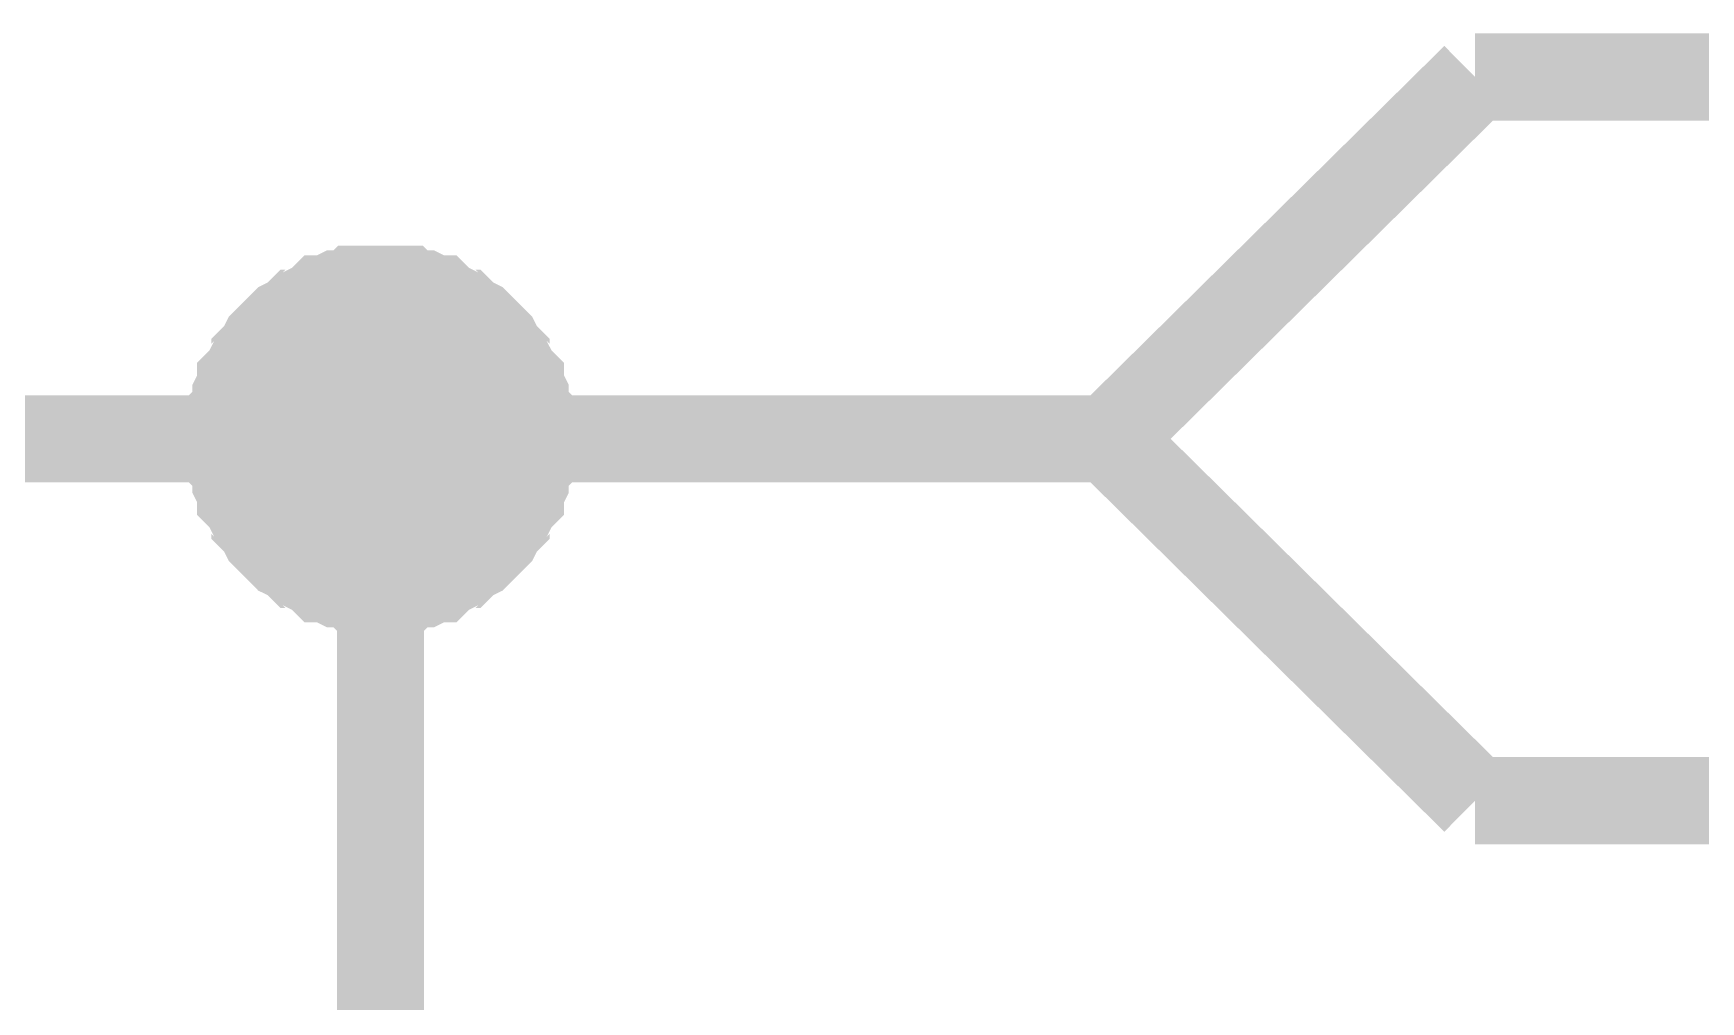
# Model space of a CAD drawing. Header units: millimetres. Extents: x 0 to 420, y 0 to 297.
# Drawn here: x 82.62 to 88.35, y 160.56 to 163.88 of the extents above; entities that cross this region are included whole.
import ezdxf

# ---------------------------------------------------------------- set-up
doc = ezdxf.new("R2010")
doc.units = ezdxf.units.MM
doc.layers.add('Sheet', color=255, linetype='Continuous')

msp = doc.modelspace()

# ---------------------------------------------------------------- linework, layer by layer
at = {"layer": 'Sheet'}
for points, const_width in [([(86.3138, 162.4923), (87.5717, 163.7342)], 0.2997), ([(87.5717, 163.7342), (112.5473, 163.7342)], 0.2997), ([(83.3015, 162.4923), (83.3015, 162.5254), (83.3015, 162.5419), (83.3015, 162.575), (83.3181, 162.5916), (83.3181, 162.6247), (83.3181, 162.6413), (83.3346, 162.6744), (83.3346, 162.691), (83.3512, 162.7075), (83.3677, 162.7406), (83.3843, 162.7572), (83.3843, 162.7738), (83.4009, 162.7903), (83.4174, 162.8234), (83.434, 162.84), (83.4505, 162.8565), (83.4671, 162.8731), (83.4836, 162.8897), (83.5167, 162.9062), (83.5333, 162.9228), (83.5498, 162.9228), (83.5664, 162.9393), (83.5995, 162.9559), (83.616, 162.9725), (83.6326, 162.9725), (83.6657, 162.989), (83.6822, 162.989), (83.7153, 162.989), (83.7319, 163.0056), (83.765, 163.0056), (83.7815, 163.0056), (83.8146, 163.0056)], 0.2997), ([(83.3015, 162.4923), (83.3015, 162.5254), (83.3015, 162.5419), (83.3015, 162.575), (83.3181, 162.5916), (83.3181, 162.6247), (83.3181, 162.6413), (83.3346, 162.6744), (83.3346, 162.691), (83.3512, 162.7075), (83.3677, 162.7406), (83.3843, 162.7572), (83.3843, 162.7738), (83.4009, 162.7903), (83.4174, 162.8234), (83.434, 162.84), (83.4505, 162.8565), (83.4671, 162.8731), (83.4836, 162.8897), (83.5167, 162.9062), (83.5333, 162.9228), (83.5498, 162.9228), (83.5664, 162.9393), (83.5995, 162.9559), (83.616, 162.9725), (83.6326, 162.9725), (83.6657, 162.989), (83.6822, 162.989), (83.7153, 162.989), (83.7319, 163.0056), (83.765, 163.0056), (83.7815, 163.0056), (83.8146, 163.0056)], 0.2997), ([(83.3015, 162.4923), (83.3015, 162.5254), (83.3015, 162.5419), (83.3015, 162.575), (83.3181, 162.5916), (83.3181, 162.6247), (83.3181, 162.6413), (83.3346, 162.6744), (83.3346, 162.691), (83.3512, 162.7075), (83.3677, 162.7406), (83.3843, 162.7572), (83.3843, 162.7738), (83.4009, 162.7903), (83.4174, 162.8234), (83.434, 162.84), (83.4505, 162.8565), (83.4671, 162.8731), (83.4836, 162.8897), (83.5167, 162.9062), (83.5333, 162.9228), (83.5498, 162.9228), (83.5664, 162.9393), (83.5995, 162.9559), (83.616, 162.9725), (83.6326, 162.9725), (83.6657, 162.989), (83.6822, 162.989), (83.7153, 162.989), (83.7319, 163.0056), (83.765, 163.0056), (83.7815, 163.0056), (83.8146, 163.0056)], 0.2997), ([(83.3015, 162.4923), (83.3015, 162.5254), (83.3015, 162.5419), (83.3015, 162.575), (83.3181, 162.5916), (83.3181, 162.6247), (83.3181, 162.6413), (83.3346, 162.6744), (83.3346, 162.691), (83.3512, 162.7075), (83.3677, 162.7406), (83.3843, 162.7572), (83.3843, 162.7738), (83.4009, 162.7903), (83.4174, 162.8234), (83.434, 162.84), (83.4505, 162.8565), (83.4671, 162.8731), (83.4836, 162.8897), (83.5167, 162.9062), (83.5333, 162.9228), (83.5498, 162.9228), (83.5664, 162.9393), (83.5995, 162.9559), (83.616, 162.9725), (83.6326, 162.9725), (83.6657, 162.989), (83.6822, 162.989), (83.7153, 162.989), (83.7319, 163.0056), (83.765, 163.0056), (83.7815, 163.0056), (83.8146, 163.0056)], 0.2997), ([(83.3015, 162.4923), (83.3015, 162.5254), (83.3015, 162.5419), (83.3015, 162.575), (83.3181, 162.5916), (83.3181, 162.6247), (83.3181, 162.6413), (83.3346, 162.6744), (83.3346, 162.691), (83.3512, 162.7075), (83.3677, 162.7406), (83.3843, 162.7572), (83.3843, 162.7738), (83.4009, 162.7903), (83.4174, 162.8234), (83.434, 162.84), (83.4505, 162.8565), (83.4671, 162.8731), (83.4836, 162.8897), (83.5167, 162.9062), (83.5333, 162.9228), (83.5498, 162.9228), (83.5664, 162.9393), (83.5995, 162.9559), (83.616, 162.9725), (83.6326, 162.9725), (83.6657, 162.989), (83.6822, 162.989), (83.7153, 162.989), (83.7319, 163.0056), (83.765, 163.0056), (83.7815, 163.0056), (83.8146, 163.0056)], 0.2997), ([(83.8146, 163.0056), (83.8146, 163.0056)], 0.2997), ([(83.8146, 163.0056), (83.8477, 163.0056), (83.8643, 163.0056), (83.8974, 163.0056), (83.9139, 162.989), (83.947, 162.989), (83.9636, 162.989), (83.9967, 162.9725), (84.0132, 162.9725), (84.0298, 162.9559), (84.0629, 162.9393), (84.0794, 162.9228), (84.096, 162.9228), (84.1125, 162.9062), (84.1456, 162.8897), (84.1622, 162.8731), (84.1788, 162.8565), (84.1953, 162.84), (84.2119, 162.8234), (84.2284, 162.7903), (84.245, 162.7738), (84.245, 162.7572), (84.2615, 162.7406), (84.2781, 162.7075), (84.2946, 162.691), (84.2946, 162.6744), (84.3112, 162.6413), (84.3112, 162.6247), (84.3112, 162.5916), (84.3277, 162.575), (84.3277, 162.5419), (84.3277, 162.5254), (84.3277, 162.4923)], 0.2997), ([(83.8146, 163.0056), (83.8146, 163.0056)], 0.2997), ([(83.8146, 163.0056), (83.8477, 163.0056), (83.8643, 163.0056), (83.8974, 163.0056), (83.9139, 162.989), (83.947, 162.989), (83.9636, 162.989), (83.9967, 162.9725), (84.0132, 162.9725), (84.0298, 162.9559), (84.0629, 162.9393), (84.0794, 162.9228), (84.096, 162.9228), (84.1125, 162.9062), (84.1456, 162.8897), (84.1622, 162.8731), (84.1788, 162.8565), (84.1953, 162.84), (84.2119, 162.8234), (84.2284, 162.7903), (84.245, 162.7738), (84.245, 162.7572), (84.2615, 162.7406), (84.2781, 162.7075), (84.2946, 162.691), (84.2946, 162.6744), (84.3112, 162.6413), (84.3112, 162.6247), (84.3112, 162.5916), (84.3277, 162.575), (84.3277, 162.5419), (84.3277, 162.5254), (84.3277, 162.4923)], 0.2997), ([(83.8146, 163.0056), (83.8146, 163.0056)], 0.2997), ([(83.8146, 163.0056), (83.8477, 163.0056), (83.8643, 163.0056), (83.8974, 163.0056), (83.9139, 162.989), (83.947, 162.989), (83.9636, 162.989), (83.9967, 162.9725), (84.0132, 162.9725), (84.0298, 162.9559), (84.0629, 162.9393), (84.0794, 162.9228), (84.096, 162.9228), (84.1125, 162.9062), (84.1456, 162.8897), (84.1622, 162.8731), (84.1788, 162.8565), (84.1953, 162.84), (84.2119, 162.8234), (84.2284, 162.7903), (84.245, 162.7738), (84.245, 162.7572), (84.2615, 162.7406), (84.2781, 162.7075), (84.2946, 162.691), (84.2946, 162.6744), (84.3112, 162.6413), (84.3112, 162.6247), (84.3112, 162.5916), (84.3277, 162.575), (84.3277, 162.5419), (84.3277, 162.5254), (84.3277, 162.4923)], 0.2997), ([(83.8146, 163.0056), (83.8146, 163.0056)], 0.2997), ([(83.8146, 163.0056), (83.8477, 163.0056), (83.8643, 163.0056), (83.8974, 163.0056), (83.9139, 162.989), (83.947, 162.989), (83.9636, 162.989), (83.9967, 162.9725), (84.0132, 162.9725), (84.0298, 162.9559), (84.0629, 162.9393), (84.0794, 162.9228), (84.096, 162.9228), (84.1125, 162.9062), (84.1456, 162.8897), (84.1622, 162.8731), (84.1788, 162.8565), (84.1953, 162.84), (84.2119, 162.8234), (84.2284, 162.7903), (84.245, 162.7738), (84.245, 162.7572), (84.2615, 162.7406), (84.2781, 162.7075), (84.2946, 162.691), (84.2946, 162.6744), (84.3112, 162.6413), (84.3112, 162.6247), (84.3112, 162.5916), (84.3277, 162.575), (84.3277, 162.5419), (84.3277, 162.5254), (84.3277, 162.4923)], 0.2997), ([(83.8146, 163.0056), (83.8146, 163.0056)], 0.2997), ([(83.8146, 163.0056), (83.8477, 163.0056), (83.8643, 163.0056), (83.8974, 163.0056), (83.9139, 162.989), (83.947, 162.989), (83.9636, 162.989), (83.9967, 162.9725), (84.0132, 162.9725), (84.0298, 162.9559), (84.0629, 162.9393), (84.0794, 162.9228), (84.096, 162.9228), (84.1125, 162.9062), (84.1456, 162.8897), (84.1622, 162.8731), (84.1788, 162.8565), (84.1953, 162.84), (84.2119, 162.8234), (84.2284, 162.7903), (84.245, 162.7738), (84.245, 162.7572), (84.2615, 162.7406), (84.2781, 162.7075), (84.2946, 162.691), (84.2946, 162.6744), (84.3112, 162.6413), (84.3112, 162.6247), (84.3112, 162.5916), (84.3277, 162.575), (84.3277, 162.5419), (84.3277, 162.5254), (84.3277, 162.4923)], 0.2997), ([(83.3015, 162.4923), (83.3015, 162.5254), (83.3015, 162.5419), (83.3015, 162.575), (83.3181, 162.5916), (83.3181, 162.6247), (83.3181, 162.6413), (83.3346, 162.6744), (83.3346, 162.691), (83.3512, 162.7075), (83.3677, 162.7406), (83.3843, 162.7572), (83.3843, 162.7738), (83.4009, 162.7903), (83.4174, 162.8234), (83.434, 162.84), (83.4505, 162.8565), (83.4671, 162.8731), (83.4836, 162.8897), (83.5167, 162.9062), (83.5333, 162.9228), (83.5498, 162.9228), (83.5664, 162.9393), (83.5995, 162.9559), (83.616, 162.9725), (83.6326, 162.9725), (83.6657, 162.989), (83.6822, 162.989), (83.7153, 162.989), (83.7319, 163.0056), (83.765, 163.0056), (83.7815, 163.0056), (83.8146, 163.0056)], 0.0991), ([(83.3015, 162.4923), (83.3015, 162.5254), (83.3015, 162.5419), (83.3015, 162.575), (83.3181, 162.5916), (83.3181, 162.6247), (83.3181, 162.6413), (83.3346, 162.6744), (83.3346, 162.691), (83.3512, 162.7075), (83.3677, 162.7406), (83.3843, 162.7572), (83.3843, 162.7738), (83.4009, 162.7903), (83.4174, 162.8234), (83.434, 162.84), (83.4505, 162.8565), (83.4671, 162.8731), (83.4836, 162.8897), (83.5167, 162.9062), (83.5333, 162.9228), (83.5498, 162.9228), (83.5664, 162.9393), (83.5995, 162.9559), (83.616, 162.9725), (83.6326, 162.9725), (83.6657, 162.989), (83.6822, 162.989), (83.7153, 162.989), (83.7319, 163.0056), (83.765, 163.0056), (83.7815, 163.0056), (83.8146, 163.0056)], 0.0991), ([(83.3015, 162.4923), (83.3015, 162.5254), (83.3015, 162.5419), (83.3015, 162.575), (83.3181, 162.5916), (83.3181, 162.6247), (83.3181, 162.6413), (83.3346, 162.6744), (83.3346, 162.691), (83.3512, 162.7075), (83.3677, 162.7406), (83.3843, 162.7572), (83.3843, 162.7738), (83.4009, 162.7903), (83.4174, 162.8234), (83.434, 162.84), (83.4505, 162.8565), (83.4671, 162.8731), (83.4836, 162.8897), (83.5167, 162.9062), (83.5333, 162.9228), (83.5498, 162.9228), (83.5664, 162.9393), (83.5995, 162.9559), (83.616, 162.9725), (83.6326, 162.9725), (83.6657, 162.989), (83.6822, 162.989), (83.7153, 162.989), (83.7319, 163.0056), (83.765, 163.0056), (83.7815, 163.0056), (83.8146, 163.0056)], 0.0991), ([(83.3015, 162.4923), (83.3015, 162.5254), (83.3015, 162.5419), (83.3015, 162.575), (83.3181, 162.5916), (83.3181, 162.6247), (83.3181, 162.6413), (83.3346, 162.6744), (83.3346, 162.691), (83.3512, 162.7075), (83.3677, 162.7406), (83.3843, 162.7572), (83.3843, 162.7738), (83.4009, 162.7903), (83.4174, 162.8234), (83.434, 162.84), (83.4505, 162.8565), (83.4671, 162.8731), (83.4836, 162.8897), (83.5167, 162.9062), (83.5333, 162.9228), (83.5498, 162.9228), (83.5664, 162.9393), (83.5995, 162.9559), (83.616, 162.9725), (83.6326, 162.9725), (83.6657, 162.989), (83.6822, 162.989), (83.7153, 162.989), (83.7319, 163.0056), (83.765, 163.0056), (83.7815, 163.0056), (83.8146, 163.0056)], 0.0991), ([(83.3015, 162.4923), (83.3015, 162.5254), (83.3015, 162.5419), (83.3015, 162.575), (83.3181, 162.5916), (83.3181, 162.6247), (83.3181, 162.6413), (83.3346, 162.6744), (83.3346, 162.691), (83.3512, 162.7075), (83.3677, 162.7406), (83.3843, 162.7572), (83.3843, 162.7738), (83.4009, 162.7903), (83.4174, 162.8234), (83.434, 162.84), (83.4505, 162.8565), (83.4671, 162.8731), (83.4836, 162.8897), (83.5167, 162.9062), (83.5333, 162.9228), (83.5498, 162.9228), (83.5664, 162.9393), (83.5995, 162.9559), (83.616, 162.9725), (83.6326, 162.9725), (83.6657, 162.989), (83.6822, 162.989), (83.7153, 162.989), (83.7319, 163.0056), (83.765, 163.0056), (83.7815, 163.0056), (83.8146, 163.0056)], 0.0991), ([(83.8146, 163.0056), (83.8146, 163.0056)], 0.0991), ([(83.8146, 163.0056), (83.8477, 163.0056), (83.8643, 163.0056), (83.8974, 163.0056), (83.9139, 162.989), (83.947, 162.989), (83.9636, 162.989), (83.9967, 162.9725), (84.0132, 162.9725), (84.0298, 162.9559), (84.0629, 162.9393), (84.0794, 162.9228), (84.096, 162.9228), (84.1125, 162.9062), (84.1456, 162.8897), (84.1622, 162.8731), (84.1788, 162.8565), (84.1953, 162.84), (84.2119, 162.8234), (84.2284, 162.7903), (84.245, 162.7738), (84.245, 162.7572), (84.2615, 162.7406), (84.2781, 162.7075), (84.2946, 162.691), (84.2946, 162.6744), (84.3112, 162.6413), (84.3112, 162.6247), (84.3112, 162.5916), (84.3277, 162.575), (84.3277, 162.5419), (84.3277, 162.5254), (84.3277, 162.4923)], 0.0991), ([(83.8146, 163.0056), (83.8146, 163.0056)], 0.0991), ([(83.8146, 163.0056), (83.8477, 163.0056), (83.8643, 163.0056), (83.8974, 163.0056), (83.9139, 162.989), (83.947, 162.989), (83.9636, 162.989), (83.9967, 162.9725), (84.0132, 162.9725), (84.0298, 162.9559), (84.0629, 162.9393), (84.0794, 162.9228), (84.096, 162.9228), (84.1125, 162.9062), (84.1456, 162.8897), (84.1622, 162.8731), (84.1788, 162.8565), (84.1953, 162.84), (84.2119, 162.8234), (84.2284, 162.7903), (84.245, 162.7738), (84.245, 162.7572), (84.2615, 162.7406), (84.2781, 162.7075), (84.2946, 162.691), (84.2946, 162.6744), (84.3112, 162.6413), (84.3112, 162.6247), (84.3112, 162.5916), (84.3277, 162.575), (84.3277, 162.5419), (84.3277, 162.5254), (84.3277, 162.4923)], 0.0991), ([(83.8146, 163.0056), (83.8146, 163.0056)], 0.0991), ([(83.8146, 163.0056), (83.8477, 163.0056), (83.8643, 163.0056), (83.8974, 163.0056), (83.9139, 162.989), (83.947, 162.989), (83.9636, 162.989), (83.9967, 162.9725), (84.0132, 162.9725), (84.0298, 162.9559), (84.0629, 162.9393), (84.0794, 162.9228), (84.096, 162.9228), (84.1125, 162.9062), (84.1456, 162.8897), (84.1622, 162.8731), (84.1788, 162.8565), (84.1953, 162.84), (84.2119, 162.8234), (84.2284, 162.7903), (84.245, 162.7738), (84.245, 162.7572), (84.2615, 162.7406), (84.2781, 162.7075), (84.2946, 162.691), (84.2946, 162.6744), (84.3112, 162.6413), (84.3112, 162.6247), (84.3112, 162.5916), (84.3277, 162.575), (84.3277, 162.5419), (84.3277, 162.5254), (84.3277, 162.4923)], 0.0991), ([(83.8146, 163.0056), (83.8146, 163.0056)], 0.0991), ([(83.8146, 163.0056), (83.8477, 163.0056), (83.8643, 163.0056), (83.8974, 163.0056), (83.9139, 162.989), (83.947, 162.989), (83.9636, 162.989), (83.9967, 162.9725), (84.0132, 162.9725), (84.0298, 162.9559), (84.0629, 162.9393), (84.0794, 162.9228), (84.096, 162.9228), (84.1125, 162.9062), (84.1456, 162.8897), (84.1622, 162.8731), (84.1788, 162.8565), (84.1953, 162.84), (84.2119, 162.8234), (84.2284, 162.7903), (84.245, 162.7738), (84.245, 162.7572), (84.2615, 162.7406), (84.2781, 162.7075), (84.2946, 162.691), (84.2946, 162.6744), (84.3112, 162.6413), (84.3112, 162.6247), (84.3112, 162.5916), (84.3277, 162.575), (84.3277, 162.5419), (84.3277, 162.5254), (84.3277, 162.4923)], 0.0991), ([(83.8146, 163.0056), (83.8146, 163.0056)], 0.0991), ([(83.8146, 163.0056), (83.8477, 163.0056), (83.8643, 163.0056), (83.8974, 163.0056), (83.9139, 162.989), (83.947, 162.989), (83.9636, 162.989), (83.9967, 162.9725), (84.0132, 162.9725), (84.0298, 162.9559), (84.0629, 162.9393), (84.0794, 162.9228), (84.096, 162.9228), (84.1125, 162.9062), (84.1456, 162.8897), (84.1622, 162.8731), (84.1788, 162.8565), (84.1953, 162.84), (84.2119, 162.8234), (84.2284, 162.7903), (84.245, 162.7738), (84.245, 162.7572), (84.2615, 162.7406), (84.2781, 162.7075), (84.2946, 162.691), (84.2946, 162.6744), (84.3112, 162.6413), (84.3112, 162.6247), (84.3112, 162.5916), (84.3277, 162.575), (84.3277, 162.5419), (84.3277, 162.5254), (84.3277, 162.4923)], 0.0991), ([(80.0741, 162.4923), (83.8146, 162.4923), (83.8146, 158.7499), (83.8146, 154.9911), (83.8146, 151.2488), (83.8146, 147.4899)], 0.2997), ([(83.8146, 161.9789), (83.7815, 161.9789), (83.765, 161.9789), (83.7319, 161.9789), (83.7153, 161.9955), (83.6822, 161.9955), (83.6657, 161.9955), (83.6326, 162.012), (83.616, 162.012), (83.5995, 162.0286), (83.5664, 162.0452), (83.5498, 162.0617), (83.5333, 162.0617), (83.5167, 162.0783), (83.4836, 162.0948), (83.4671, 162.1114), (83.4505, 162.128), (83.434, 162.1445), (83.4174, 162.1611), (83.4009, 162.1942), (83.3843, 162.2107), (83.3843, 162.2273), (83.3677, 162.2439), (83.3512, 162.277), (83.3346, 162.2935), (83.3346, 162.3101), (83.3181, 162.3432), (83.3181, 162.3598), (83.3181, 162.3929), (83.3015, 162.4095), (83.3015, 162.4426), (83.3015, 162.4591), (83.3015, 162.4923)], 0.2997), ([(83.3015, 162.4923), (83.3015, 162.4923)], 0.2997), ([(83.8146, 161.9789), (83.7815, 161.9789), (83.765, 161.9789), (83.7319, 161.9789), (83.7153, 161.9955), (83.6822, 161.9955), (83.6657, 161.9955), (83.6326, 162.012), (83.616, 162.012), (83.5995, 162.0286), (83.5664, 162.0452), (83.5498, 162.0617), (83.5333, 162.0617), (83.5167, 162.0783), (83.4836, 162.0948), (83.4671, 162.1114), (83.4505, 162.128), (83.434, 162.1445), (83.4174, 162.1611), (83.4009, 162.1942), (83.3843, 162.2107), (83.3843, 162.2273), (83.3677, 162.2439), (83.3512, 162.277), (83.3346, 162.2935), (83.3346, 162.3101), (83.3181, 162.3432), (83.3181, 162.3598), (83.3181, 162.3929), (83.3015, 162.4095), (83.3015, 162.4426), (83.3015, 162.4591), (83.3015, 162.4923)], 0.2997), ([(83.3015, 162.4923), (83.3015, 162.4923)], 0.2997), ([(83.8146, 161.9789), (83.7815, 161.9789), (83.765, 161.9789), (83.7319, 161.9789), (83.7153, 161.9955), (83.6822, 161.9955), (83.6657, 161.9955), (83.6326, 162.012), (83.616, 162.012), (83.5995, 162.0286), (83.5664, 162.0452), (83.5498, 162.0617), (83.5333, 162.0617), (83.5167, 162.0783), (83.4836, 162.0948), (83.4671, 162.1114), (83.4505, 162.128), (83.434, 162.1445), (83.4174, 162.1611), (83.4009, 162.1942), (83.3843, 162.2107), (83.3843, 162.2273), (83.3677, 162.2439), (83.3512, 162.277), (83.3346, 162.2935), (83.3346, 162.3101), (83.3181, 162.3432), (83.3181, 162.3598), (83.3181, 162.3929), (83.3015, 162.4095), (83.3015, 162.4426), (83.3015, 162.4591), (83.3015, 162.4923)], 0.2997), ([(83.3015, 162.4923), (83.3015, 162.4923)], 0.2997), ([(83.8146, 161.9789), (83.7815, 161.9789), (83.765, 161.9789), (83.7319, 161.9789), (83.7153, 161.9955), (83.6822, 161.9955), (83.6657, 161.9955), (83.6326, 162.012), (83.616, 162.012), (83.5995, 162.0286), (83.5664, 162.0452), (83.5498, 162.0617), (83.5333, 162.0617), (83.5167, 162.0783), (83.4836, 162.0948), (83.4671, 162.1114), (83.4505, 162.128), (83.434, 162.1445), (83.4174, 162.1611), (83.4009, 162.1942), (83.3843, 162.2107), (83.3843, 162.2273), (83.3677, 162.2439), (83.3512, 162.277), (83.3346, 162.2935), (83.3346, 162.3101), (83.3181, 162.3432), (83.3181, 162.3598), (83.3181, 162.3929), (83.3015, 162.4095), (83.3015, 162.4426), (83.3015, 162.4591), (83.3015, 162.4923)], 0.2997), ([(83.3015, 162.4923), (83.3015, 162.4923)], 0.2997), ([(83.8146, 161.9789), (83.7815, 161.9789), (83.765, 161.9789), (83.7319, 161.9789), (83.7153, 161.9955), (83.6822, 161.9955), (83.6657, 161.9955), (83.6326, 162.012), (83.616, 162.012), (83.5995, 162.0286), (83.5664, 162.0452), (83.5498, 162.0617), (83.5333, 162.0617), (83.5167, 162.0783), (83.4836, 162.0948), (83.4671, 162.1114), (83.4505, 162.128), (83.434, 162.1445), (83.4174, 162.1611), (83.4009, 162.1942), (83.3843, 162.2107), (83.3843, 162.2273), (83.3677, 162.2439), (83.3512, 162.277), (83.3346, 162.2935), (83.3346, 162.3101), (83.3181, 162.3432), (83.3181, 162.3598), (83.3181, 162.3929), (83.3015, 162.4095), (83.3015, 162.4426), (83.3015, 162.4591), (83.3015, 162.4923)], 0.2997), ([(83.3015, 162.4923), (83.3015, 162.4923)], 0.2997), ([(84.3277, 162.4923), (84.3277, 162.4591), (84.3277, 162.4426), (84.3277, 162.4095), (84.3112, 162.3929), (84.3112, 162.3598), (84.3112, 162.3432), (84.2946, 162.3101), (84.2946, 162.2935), (84.2781, 162.277), (84.2615, 162.2439), (84.245, 162.2273), (84.245, 162.2107), (84.2284, 162.1942), (84.2119, 162.1611), (84.1953, 162.1445), (84.1788, 162.128), (84.1622, 162.1114), (84.1456, 162.0948), (84.1125, 162.0783), (84.096, 162.0617), (84.0794, 162.0617), (84.0629, 162.0452), (84.0298, 162.0286), (84.0132, 162.012), (83.9967, 162.012), (83.9636, 161.9955), (83.947, 161.9955), (83.9139, 161.9955), (83.8974, 161.9789), (83.8643, 161.9789), (83.8477, 161.9789), (83.8146, 161.9789)], 0.2997), ([(86.3138, 162.4923), (83.8146, 162.4923)], 0.2997), ([(84.3277, 162.4923), (84.3277, 162.4591), (84.3277, 162.4426), (84.3277, 162.4095), (84.3112, 162.3929), (84.3112, 162.3598), (84.3112, 162.3432), (84.2946, 162.3101), (84.2946, 162.2935), (84.2781, 162.277), (84.2615, 162.2439), (84.245, 162.2273), (84.245, 162.2107), (84.2284, 162.1942), (84.2119, 162.1611), (84.1953, 162.1445), (84.1788, 162.128), (84.1622, 162.1114), (84.1456, 162.0948), (84.1125, 162.0783), (84.096, 162.0617), (84.0794, 162.0617), (84.0629, 162.0452), (84.0298, 162.0286), (84.0132, 162.012), (83.9967, 162.012), (83.9636, 161.9955), (83.947, 161.9955), (83.9139, 161.9955), (83.8974, 161.9789), (83.8643, 161.9789), (83.8477, 161.9789), (83.8146, 161.9789)], 0.2997), ([(84.3277, 162.4923), (84.3277, 162.4591), (84.3277, 162.4426), (84.3277, 162.4095), (84.3112, 162.3929), (84.3112, 162.3598), (84.3112, 162.3432), (84.2946, 162.3101), (84.2946, 162.2935), (84.2781, 162.277), (84.2615, 162.2439), (84.245, 162.2273), (84.245, 162.2107), (84.2284, 162.1942), (84.2119, 162.1611), (84.1953, 162.1445), (84.1788, 162.128), (84.1622, 162.1114), (84.1456, 162.0948), (84.1125, 162.0783), (84.096, 162.0617), (84.0794, 162.0617), (84.0629, 162.0452), (84.0298, 162.0286), (84.0132, 162.012), (83.9967, 162.012), (83.9636, 161.9955), (83.947, 161.9955), (83.9139, 161.9955), (83.8974, 161.9789), (83.8643, 161.9789), (83.8477, 161.9789), (83.8146, 161.9789)], 0.2997), ([(84.3277, 162.4923), (84.3277, 162.4591), (84.3277, 162.4426), (84.3277, 162.4095), (84.3112, 162.3929), (84.3112, 162.3598), (84.3112, 162.3432), (84.2946, 162.3101), (84.2946, 162.2935), (84.2781, 162.277), (84.2615, 162.2439), (84.245, 162.2273), (84.245, 162.2107), (84.2284, 162.1942), (84.2119, 162.1611), (84.1953, 162.1445), (84.1788, 162.128), (84.1622, 162.1114), (84.1456, 162.0948), (84.1125, 162.0783), (84.096, 162.0617), (84.0794, 162.0617), (84.0629, 162.0452), (84.0298, 162.0286), (84.0132, 162.012), (83.9967, 162.012), (83.9636, 161.9955), (83.947, 161.9955), (83.9139, 161.9955), (83.8974, 161.9789), (83.8643, 161.9789), (83.8477, 161.9789), (83.8146, 161.9789)], 0.2997), ([(84.3277, 162.4923), (84.3277, 162.4591), (84.3277, 162.4426), (84.3277, 162.4095), (84.3112, 162.3929), (84.3112, 162.3598), (84.3112, 162.3432), (84.2946, 162.3101), (84.2946, 162.2935), (84.2781, 162.277), (84.2615, 162.2439), (84.245, 162.2273), (84.245, 162.2107), (84.2284, 162.1942), (84.2119, 162.1611), (84.1953, 162.1445), (84.1788, 162.128), (84.1622, 162.1114), (84.1456, 162.0948), (84.1125, 162.0783), (84.096, 162.0617), (84.0794, 162.0617), (84.0629, 162.0452), (84.0298, 162.0286), (84.0132, 162.012), (83.9967, 162.012), (83.9636, 161.9955), (83.947, 161.9955), (83.9139, 161.9955), (83.8974, 161.9789), (83.8643, 161.9789), (83.8477, 161.9789), (83.8146, 161.9789)], 0.2997), ([(84.3277, 162.4923), (84.3277, 162.4923), (84.3277, 162.4923), (84.3277, 162.4923), (84.3277, 162.4923), (84.3277, 162.4923), (84.3277, 162.4923), (84.3277, 162.4923), (84.3277, 162.4923), (84.3277, 162.4923), (84.3277, 162.4923), (84.3277, 162.4923), (84.3277, 162.4923), (84.3277, 162.4923), (84.3277, 162.4923), (84.3277, 162.4923), (84.3277, 162.4923), (84.3277, 162.4923), (84.3277, 162.4923), (84.3277, 162.4923), (84.3277, 162.4923), (84.3277, 162.4923), (84.3277, 162.4923), (84.3277, 162.4923), (84.3277, 162.4923), (84.3277, 162.4923), (84.3277, 162.4923), (84.3277, 162.4923), (84.3277, 162.4923), (84.3277, 162.4923), (84.3277, 162.4923), (84.3277, 162.4923), (84.3277, 162.4923)], 0.2997), ([(84.3277, 162.4923), (84.3277, 162.4923)], 0.2997), ([(84.3277, 162.4923), (84.3277, 162.4923), (84.3277, 162.4923), (84.3277, 162.4923), (84.3277, 162.4923), (84.3277, 162.4923), (84.3277, 162.4923), (84.3277, 162.4923), (84.3277, 162.4923), (84.3277, 162.4923), (84.3277, 162.4923), (84.3277, 162.4923), (84.3277, 162.4923), (84.3277, 162.4923), (84.3277, 162.4923), (84.3277, 162.4923), (84.3277, 162.4923), (84.3277, 162.4923), (84.3277, 162.4923), (84.3277, 162.4923), (84.3277, 162.4923), (84.3277, 162.4923), (84.3277, 162.4923), (84.3277, 162.4923), (84.3277, 162.4923), (84.3277, 162.4923), (84.3277, 162.4923), (84.3277, 162.4923), (84.3277, 162.4923), (84.3277, 162.4923), (84.3277, 162.4923), (84.3277, 162.4923), (84.3277, 162.4923)], 0.2997), ([(84.3277, 162.4923), (84.3277, 162.4923)], 0.2997), ([(84.3277, 162.4923), (84.3277, 162.4923), (84.3277, 162.4923), (84.3277, 162.4923), (84.3277, 162.4923), (84.3277, 162.4923), (84.3277, 162.4923), (84.3277, 162.4923), (84.3277, 162.4923), (84.3277, 162.4923), (84.3277, 162.4923), (84.3277, 162.4923), (84.3277, 162.4923), (84.3277, 162.4923), (84.3277, 162.4923), (84.3277, 162.4923), (84.3277, 162.4923), (84.3277, 162.4923), (84.3277, 162.4923), (84.3277, 162.4923), (84.3277, 162.4923), (84.3277, 162.4923), (84.3277, 162.4923), (84.3277, 162.4923), (84.3277, 162.4923), (84.3277, 162.4923), (84.3277, 162.4923), (84.3277, 162.4923), (84.3277, 162.4923), (84.3277, 162.4923), (84.3277, 162.4923), (84.3277, 162.4923), (84.3277, 162.4923)], 0.2997), ([(84.3277, 162.4923), (84.3277, 162.4923)], 0.2997), ([(84.3277, 162.4923), (84.3277, 162.4923), (84.3277, 162.4923), (84.3277, 162.4923), (84.3277, 162.4923), (84.3277, 162.4923), (84.3277, 162.4923), (84.3277, 162.4923), (84.3277, 162.4923), (84.3277, 162.4923), (84.3277, 162.4923), (84.3277, 162.4923), (84.3277, 162.4923), (84.3277, 162.4923), (84.3277, 162.4923), (84.3277, 162.4923), (84.3277, 162.4923), (84.3277, 162.4923), (84.3277, 162.4923), (84.3277, 162.4923), (84.3277, 162.4923), (84.3277, 162.4923), (84.3277, 162.4923), (84.3277, 162.4923), (84.3277, 162.4923), (84.3277, 162.4923), (84.3277, 162.4923), (84.3277, 162.4923), (84.3277, 162.4923), (84.3277, 162.4923), (84.3277, 162.4923), (84.3277, 162.4923), (84.3277, 162.4923)], 0.2997), ([(84.3277, 162.4923), (84.3277, 162.4923)], 0.2997), ([(84.3277, 162.4923), (84.3277, 162.4923), (84.3277, 162.4923), (84.3277, 162.4923), (84.3277, 162.4923), (84.3277, 162.4923), (84.3277, 162.4923), (84.3277, 162.4923), (84.3277, 162.4923), (84.3277, 162.4923), (84.3277, 162.4923), (84.3277, 162.4923), (84.3277, 162.4923), (84.3277, 162.4923), (84.3277, 162.4923), (84.3277, 162.4923), (84.3277, 162.4923), (84.3277, 162.4923), (84.3277, 162.4923), (84.3277, 162.4923), (84.3277, 162.4923), (84.3277, 162.4923), (84.3277, 162.4923), (84.3277, 162.4923), (84.3277, 162.4923), (84.3277, 162.4923), (84.3277, 162.4923), (84.3277, 162.4923), (84.3277, 162.4923), (84.3277, 162.4923), (84.3277, 162.4923), (84.3277, 162.4923), (84.3277, 162.4923)], 0.2997), ([(84.3277, 162.4923), (84.3277, 162.4923)], 0.2997), ([(87.5717, 161.2503), (86.3138, 162.4923)], 0.2997), ([(83.8146, 161.9789), (83.7815, 161.9789), (83.765, 161.9789), (83.7319, 161.9789), (83.7153, 161.9955), (83.6822, 161.9955), (83.6657, 161.9955), (83.6326, 162.012), (83.616, 162.012), (83.5995, 162.0286), (83.5664, 162.0452), (83.5498, 162.0617), (83.5333, 162.0617), (83.5167, 162.0783), (83.4836, 162.0948), (83.4671, 162.1114), (83.4505, 162.128), (83.434, 162.1445), (83.4174, 162.1611), (83.4009, 162.1942), (83.3843, 162.2107), (83.3843, 162.2273), (83.3677, 162.2439), (83.3512, 162.277), (83.3346, 162.2935), (83.3346, 162.3101), (83.3181, 162.3432), (83.3181, 162.3598), (83.3181, 162.3929), (83.3015, 162.4095), (83.3015, 162.4426), (83.3015, 162.4591), (83.3015, 162.4923)], 0.0991), ([(83.3015, 162.4923), (83.3015, 162.4923)], 0.0991), ([(83.8146, 161.9789), (83.7815, 161.9789), (83.765, 161.9789), (83.7319, 161.9789), (83.7153, 161.9955), (83.6822, 161.9955), (83.6657, 161.9955), (83.6326, 162.012), (83.616, 162.012), (83.5995, 162.0286), (83.5664, 162.0452), (83.5498, 162.0617), (83.5333, 162.0617), (83.5167, 162.0783), (83.4836, 162.0948), (83.4671, 162.1114), (83.4505, 162.128), (83.434, 162.1445), (83.4174, 162.1611), (83.4009, 162.1942), (83.3843, 162.2107), (83.3843, 162.2273), (83.3677, 162.2439), (83.3512, 162.277), (83.3346, 162.2935), (83.3346, 162.3101), (83.3181, 162.3432), (83.3181, 162.3598), (83.3181, 162.3929), (83.3015, 162.4095), (83.3015, 162.4426), (83.3015, 162.4591), (83.3015, 162.4923)], 0.0991), ([(83.3015, 162.4923), (83.3015, 162.4923)], 0.0991), ([(83.8146, 161.9789), (83.7815, 161.9789), (83.765, 161.9789), (83.7319, 161.9789), (83.7153, 161.9955), (83.6822, 161.9955), (83.6657, 161.9955), (83.6326, 162.012), (83.616, 162.012), (83.5995, 162.0286), (83.5664, 162.0452), (83.5498, 162.0617), (83.5333, 162.0617), (83.5167, 162.0783), (83.4836, 162.0948), (83.4671, 162.1114), (83.4505, 162.128), (83.434, 162.1445), (83.4174, 162.1611), (83.4009, 162.1942), (83.3843, 162.2107), (83.3843, 162.2273), (83.3677, 162.2439), (83.3512, 162.277), (83.3346, 162.2935), (83.3346, 162.3101), (83.3181, 162.3432), (83.3181, 162.3598), (83.3181, 162.3929), (83.3015, 162.4095), (83.3015, 162.4426), (83.3015, 162.4591), (83.3015, 162.4923)], 0.0991), ([(83.3015, 162.4923), (83.3015, 162.4923)], 0.0991), ([(83.8146, 161.9789), (83.7815, 161.9789), (83.765, 161.9789), (83.7319, 161.9789), (83.7153, 161.9955), (83.6822, 161.9955), (83.6657, 161.9955), (83.6326, 162.012), (83.616, 162.012), (83.5995, 162.0286), (83.5664, 162.0452), (83.5498, 162.0617), (83.5333, 162.0617), (83.5167, 162.0783), (83.4836, 162.0948), (83.4671, 162.1114), (83.4505, 162.128), (83.434, 162.1445), (83.4174, 162.1611), (83.4009, 162.1942), (83.3843, 162.2107), (83.3843, 162.2273), (83.3677, 162.2439), (83.3512, 162.277), (83.3346, 162.2935), (83.3346, 162.3101), (83.3181, 162.3432), (83.3181, 162.3598), (83.3181, 162.3929), (83.3015, 162.4095), (83.3015, 162.4426), (83.3015, 162.4591), (83.3015, 162.4923)], 0.0991), ([(83.3015, 162.4923), (83.3015, 162.4923)], 0.0991), ([(83.8146, 161.9789), (83.7815, 161.9789), (83.765, 161.9789), (83.7319, 161.9789), (83.7153, 161.9955), (83.6822, 161.9955), (83.6657, 161.9955), (83.6326, 162.012), (83.616, 162.012), (83.5995, 162.0286), (83.5664, 162.0452), (83.5498, 162.0617), (83.5333, 162.0617), (83.5167, 162.0783), (83.4836, 162.0948), (83.4671, 162.1114), (83.4505, 162.128), (83.434, 162.1445), (83.4174, 162.1611), (83.4009, 162.1942), (83.3843, 162.2107), (83.3843, 162.2273), (83.3677, 162.2439), (83.3512, 162.277), (83.3346, 162.2935), (83.3346, 162.3101), (83.3181, 162.3432), (83.3181, 162.3598), (83.3181, 162.3929), (83.3015, 162.4095), (83.3015, 162.4426), (83.3015, 162.4591), (83.3015, 162.4923)], 0.0991), ([(83.3015, 162.4923), (83.3015, 162.4923)], 0.0991), ([(84.3277, 162.4923), (84.3277, 162.4591), (84.3277, 162.4426), (84.3277, 162.4095), (84.3112, 162.3929), (84.3112, 162.3598), (84.3112, 162.3432), (84.2946, 162.3101), (84.2946, 162.2935), (84.2781, 162.277), (84.2615, 162.2439), (84.245, 162.2273), (84.245, 162.2107), (84.2284, 162.1942), (84.2119, 162.1611), (84.1953, 162.1445), (84.1788, 162.128), (84.1622, 162.1114), (84.1456, 162.0948), (84.1125, 162.0783), (84.096, 162.0617), (84.0794, 162.0617), (84.0629, 162.0452), (84.0298, 162.0286), (84.0132, 162.012), (83.9967, 162.012), (83.9636, 161.9955), (83.947, 161.9955), (83.9139, 161.9955), (83.8974, 161.9789), (83.8643, 161.9789), (83.8477, 161.9789), (83.8146, 161.9789)], 0.0991), ([(84.3277, 162.4923), (84.3277, 162.4591), (84.3277, 162.4426), (84.3277, 162.4095), (84.3112, 162.3929), (84.3112, 162.3598), (84.3112, 162.3432), (84.2946, 162.3101), (84.2946, 162.2935), (84.2781, 162.277), (84.2615, 162.2439), (84.245, 162.2273), (84.245, 162.2107), (84.2284, 162.1942), (84.2119, 162.1611), (84.1953, 162.1445), (84.1788, 162.128), (84.1622, 162.1114), (84.1456, 162.0948), (84.1125, 162.0783), (84.096, 162.0617), (84.0794, 162.0617), (84.0629, 162.0452), (84.0298, 162.0286), (84.0132, 162.012), (83.9967, 162.012), (83.9636, 161.9955), (83.947, 161.9955), (83.9139, 161.9955), (83.8974, 161.9789), (83.8643, 161.9789), (83.8477, 161.9789), (83.8146, 161.9789)], 0.0991), ([(84.3277, 162.4923), (84.3277, 162.4591), (84.3277, 162.4426), (84.3277, 162.4095), (84.3112, 162.3929), (84.3112, 162.3598), (84.3112, 162.3432), (84.2946, 162.3101), (84.2946, 162.2935), (84.2781, 162.277), (84.2615, 162.2439), (84.245, 162.2273), (84.245, 162.2107), (84.2284, 162.1942), (84.2119, 162.1611), (84.1953, 162.1445), (84.1788, 162.128), (84.1622, 162.1114), (84.1456, 162.0948), (84.1125, 162.0783), (84.096, 162.0617), (84.0794, 162.0617), (84.0629, 162.0452), (84.0298, 162.0286), (84.0132, 162.012), (83.9967, 162.012), (83.9636, 161.9955), (83.947, 161.9955), (83.9139, 161.9955), (83.8974, 161.9789), (83.8643, 161.9789), (83.8477, 161.9789), (83.8146, 161.9789)], 0.0991), ([(84.3277, 162.4923), (84.3277, 162.4591), (84.3277, 162.4426), (84.3277, 162.4095), (84.3112, 162.3929), (84.3112, 162.3598), (84.3112, 162.3432), (84.2946, 162.3101), (84.2946, 162.2935), (84.2781, 162.277), (84.2615, 162.2439), (84.245, 162.2273), (84.245, 162.2107), (84.2284, 162.1942), (84.2119, 162.1611), (84.1953, 162.1445), (84.1788, 162.128), (84.1622, 162.1114), (84.1456, 162.0948), (84.1125, 162.0783), (84.096, 162.0617), (84.0794, 162.0617), (84.0629, 162.0452), (84.0298, 162.0286), (84.0132, 162.012), (83.9967, 162.012), (83.9636, 161.9955), (83.947, 161.9955), (83.9139, 161.9955), (83.8974, 161.9789), (83.8643, 161.9789), (83.8477, 161.9789), (83.8146, 161.9789)], 0.0991), ([(84.3277, 162.4923), (84.3277, 162.4591), (84.3277, 162.4426), (84.3277, 162.4095), (84.3112, 162.3929), (84.3112, 162.3598), (84.3112, 162.3432), (84.2946, 162.3101), (84.2946, 162.2935), (84.2781, 162.277), (84.2615, 162.2439), (84.245, 162.2273), (84.245, 162.2107), (84.2284, 162.1942), (84.2119, 162.1611), (84.1953, 162.1445), (84.1788, 162.128), (84.1622, 162.1114), (84.1456, 162.0948), (84.1125, 162.0783), (84.096, 162.0617), (84.0794, 162.0617), (84.0629, 162.0452), (84.0298, 162.0286), (84.0132, 162.012), (83.9967, 162.012), (83.9636, 161.9955), (83.947, 161.9955), (83.9139, 161.9955), (83.8974, 161.9789), (83.8643, 161.9789), (83.8477, 161.9789), (83.8146, 161.9789)], 0.0991), ([(84.3277, 162.4923), (84.3277, 162.4923), (84.3277, 162.4923), (84.3277, 162.4923), (84.3277, 162.4923), (84.3277, 162.4923), (84.3277, 162.4923), (84.3277, 162.4923), (84.3277, 162.4923), (84.3277, 162.4923), (84.3277, 162.4923), (84.3277, 162.4923), (84.3277, 162.4923), (84.3277, 162.4923), (84.3277, 162.4923), (84.3277, 162.4923), (84.3277, 162.4923), (84.3277, 162.4923), (84.3277, 162.4923), (84.3277, 162.4923), (84.3277, 162.4923), (84.3277, 162.4923), (84.3277, 162.4923), (84.3277, 162.4923), (84.3277, 162.4923), (84.3277, 162.4923), (84.3277, 162.4923), (84.3277, 162.4923), (84.3277, 162.4923), (84.3277, 162.4923), (84.3277, 162.4923), (84.3277, 162.4923), (84.3277, 162.4923)], 0.0991), ([(84.3277, 162.4923), (84.3277, 162.4923)], 0.0991), ([(84.3277, 162.4923), (84.3277, 162.4923), (84.3277, 162.4923), (84.3277, 162.4923), (84.3277, 162.4923), (84.3277, 162.4923), (84.3277, 162.4923), (84.3277, 162.4923), (84.3277, 162.4923), (84.3277, 162.4923), (84.3277, 162.4923), (84.3277, 162.4923), (84.3277, 162.4923), (84.3277, 162.4923), (84.3277, 162.4923), (84.3277, 162.4923), (84.3277, 162.4923), (84.3277, 162.4923), (84.3277, 162.4923), (84.3277, 162.4923), (84.3277, 162.4923), (84.3277, 162.4923), (84.3277, 162.4923), (84.3277, 162.4923), (84.3277, 162.4923), (84.3277, 162.4923), (84.3277, 162.4923), (84.3277, 162.4923), (84.3277, 162.4923), (84.3277, 162.4923), (84.3277, 162.4923), (84.3277, 162.4923), (84.3277, 162.4923)], 0.0991), ([(84.3277, 162.4923), (84.3277, 162.4923)], 0.0991), ([(84.3277, 162.4923), (84.3277, 162.4923), (84.3277, 162.4923), (84.3277, 162.4923), (84.3277, 162.4923), (84.3277, 162.4923), (84.3277, 162.4923), (84.3277, 162.4923), (84.3277, 162.4923), (84.3277, 162.4923), (84.3277, 162.4923), (84.3277, 162.4923), (84.3277, 162.4923), (84.3277, 162.4923), (84.3277, 162.4923), (84.3277, 162.4923), (84.3277, 162.4923), (84.3277, 162.4923), (84.3277, 162.4923), (84.3277, 162.4923), (84.3277, 162.4923), (84.3277, 162.4923), (84.3277, 162.4923), (84.3277, 162.4923), (84.3277, 162.4923), (84.3277, 162.4923), (84.3277, 162.4923), (84.3277, 162.4923), (84.3277, 162.4923), (84.3277, 162.4923), (84.3277, 162.4923), (84.3277, 162.4923), (84.3277, 162.4923)], 0.0991), ([(84.3277, 162.4923), (84.3277, 162.4923)], 0.0991), ([(84.3277, 162.4923), (84.3277, 162.4923), (84.3277, 162.4923), (84.3277, 162.4923), (84.3277, 162.4923), (84.3277, 162.4923), (84.3277, 162.4923), (84.3277, 162.4923), (84.3277, 162.4923), (84.3277, 162.4923), (84.3277, 162.4923), (84.3277, 162.4923), (84.3277, 162.4923), (84.3277, 162.4923), (84.3277, 162.4923), (84.3277, 162.4923), (84.3277, 162.4923), (84.3277, 162.4923), (84.3277, 162.4923), (84.3277, 162.4923), (84.3277, 162.4923), (84.3277, 162.4923), (84.3277, 162.4923), (84.3277, 162.4923), (84.3277, 162.4923), (84.3277, 162.4923), (84.3277, 162.4923), (84.3277, 162.4923), (84.3277, 162.4923), (84.3277, 162.4923), (84.3277, 162.4923), (84.3277, 162.4923), (84.3277, 162.4923)], 0.0991), ([(84.3277, 162.4923), (84.3277, 162.4923)], 0.0991), ([(84.3277, 162.4923), (84.3277, 162.4923), (84.3277, 162.4923), (84.3277, 162.4923), (84.3277, 162.4923), (84.3277, 162.4923), (84.3277, 162.4923), (84.3277, 162.4923), (84.3277, 162.4923), (84.3277, 162.4923), (84.3277, 162.4923), (84.3277, 162.4923), (84.3277, 162.4923), (84.3277, 162.4923), (84.3277, 162.4923), (84.3277, 162.4923), (84.3277, 162.4923), (84.3277, 162.4923), (84.3277, 162.4923), (84.3277, 162.4923), (84.3277, 162.4923), (84.3277, 162.4923), (84.3277, 162.4923), (84.3277, 162.4923), (84.3277, 162.4923), (84.3277, 162.4923), (84.3277, 162.4923), (84.3277, 162.4923), (84.3277, 162.4923), (84.3277, 162.4923), (84.3277, 162.4923), (84.3277, 162.4923), (84.3277, 162.4923)], 0.0991), ([(84.3277, 162.4923), (84.3277, 162.4923)], 0.0991), ([(112.5473, 161.2503), (87.5717, 161.2503)], 0.2997)]:
    msp.add_lwpolyline(points, dxfattribs=dict(at, const_width=const_width))
at = {"layer": 'Sheet', "const_width": 0.508}
msp.add_lwpolyline([(83.496, 162.5, 1), (84.004, 162.5, 1)], format="xyb", close=True, dxfattribs=at)

doc.saveas('drawing.dxf')
